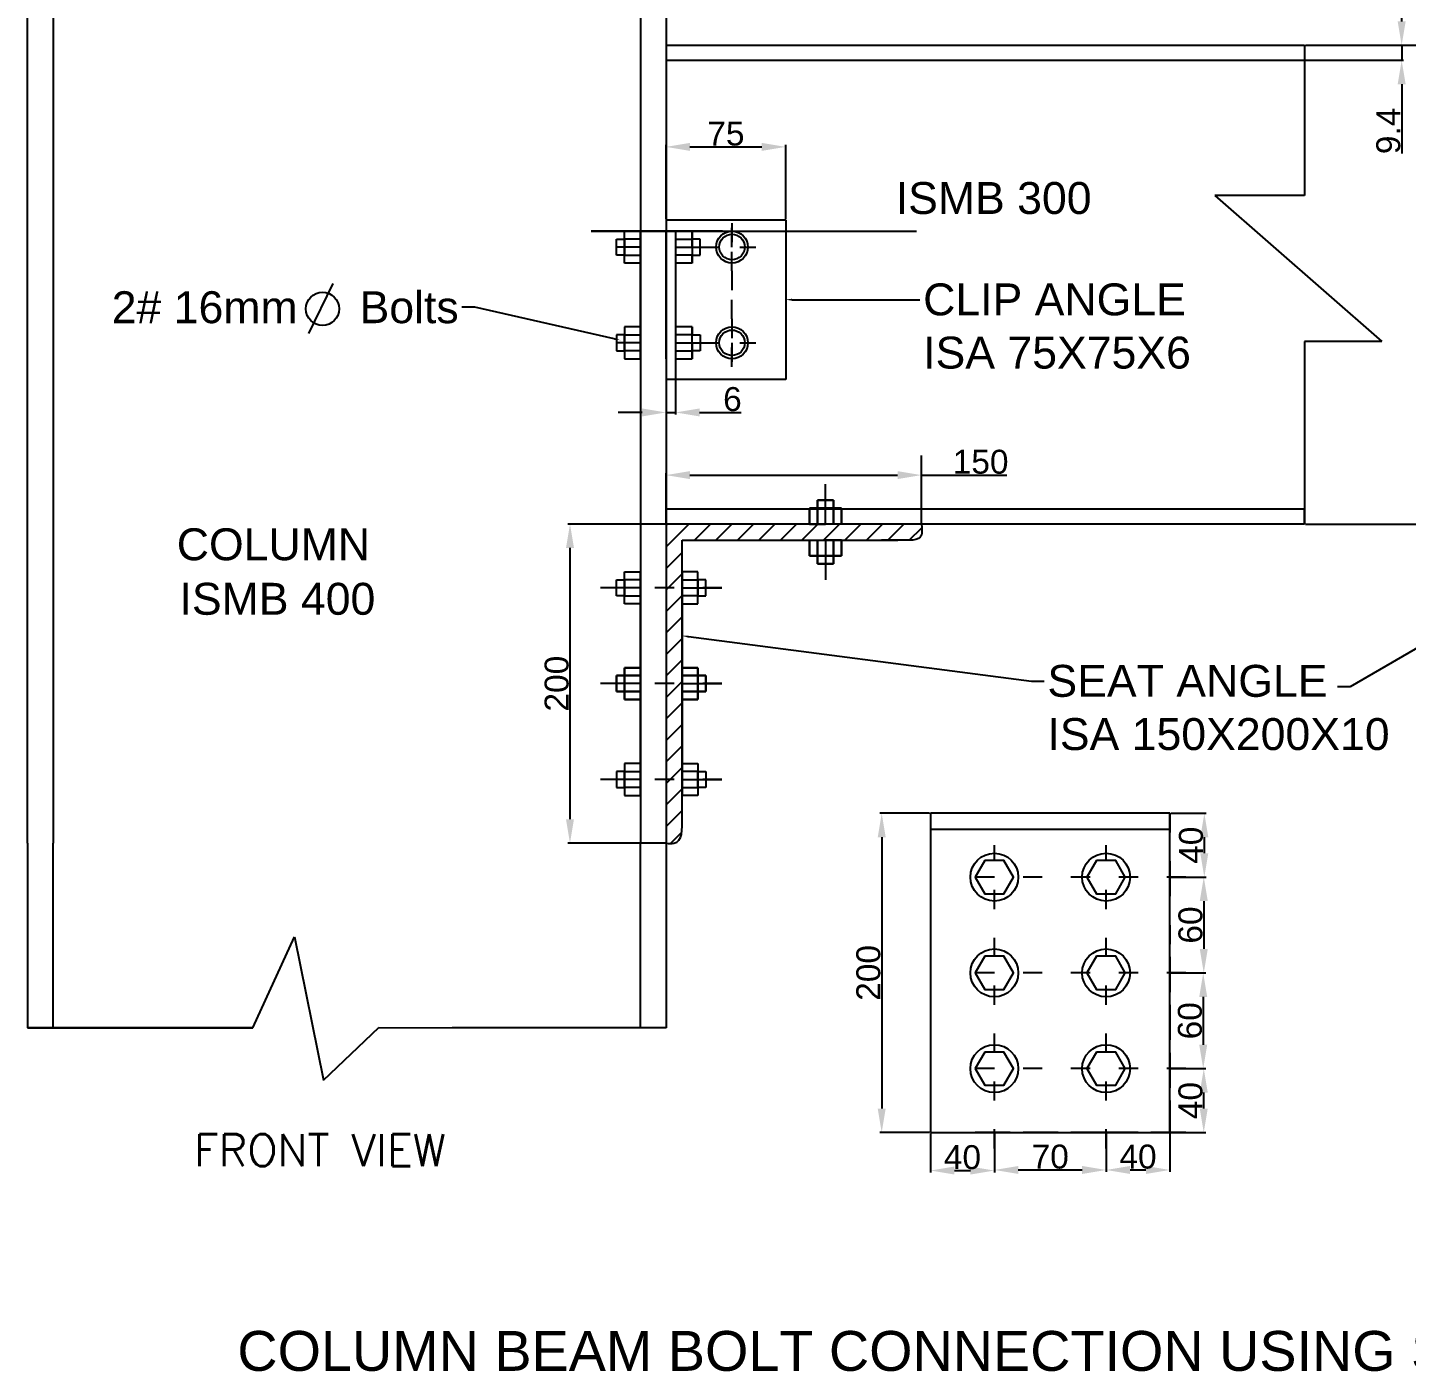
# Model space of a CAD drawing. Header units: inches. Extents: x 1072 to 2414, y 362 to 1695.
# Drawn here: x 1102 to 1966, y 362 to 1204 of the extents above; entities that cross this region are included whole.
import ezdxf
from ezdxf import colors
from ezdxf.entities.mleader import LeaderData, LeaderLine
from ezdxf.math import Vec2, Vec3

# ---------------------------------------------------------------- set-up
doc = ezdxf.new("R2010")
doc.units = ezdxf.units.IN
doc.header["$MEASUREMENT"] = 0
doc.linetypes.add('ACAD_ISO03W100', pattern=[30, 12, -18])
doc.styles.add('romans', font='romans.shx')
doc.styles.get("Standard").update_dxf_attribs({"font": 'arial.ttf'})
doc.dimstyles.new('ISO-25', dxfattribs={"dimtxt": 15, "dimasz": 15, "dimexe": 1.25, "dimexo": 0.625, "dimtad": 1, "dimdec": 4, "dimtxsty": 'Standard', "dimcen": 2.5, "dimadec": 0, "dimazin": 0, "dimtfac": 1, "dimtdec": 4, "dimtmove": 0, "dimatfit": 3, "dimfxl": 1, "dimarcsym": 0})

# ---------------------------------------------------------------- blocks, each defined once
blk = doc.blocks.new('*U39')
blk.add_lwpolyline([(-6, 10.39), (-12, 0), (-6, -10.39), (6, -10.39), (12, 0), (6, 10.39)], close=True)
blk.add_circle((0, 0), 15)
blk = doc.blocks.new('*U40')
at = {"color": 0, "linetype": 'ByBlock', "lineweight": -2, "transparency": 16777216}
for p in [(0, 120), (70, 120), (0, 60), (70, 60), (0, 0), (70, 0)]:
    blk.add_blockref('*U39', p, dxfattribs=at)
blk = doc.blocks.new('*D46')
at = {"color": 0, "lineweight": -2, "transparency": 16777216}
for p, q in [((1903.06, 1193.1), (2014.24, 1193.1)), ((2012.99, 1178.1), (2012.99, 908.1)), ((1903.06, 893.1), (2014.24, 893.1))]:
    blk.add_line(p, q, dxfattribs=at)
at = {"color": 0, "transparency": 16777216}
for points in [[(2010.49, 1178.1), (2015.49, 1178.1), (2012.99, 1193.1)], [(2010.49, 908.1), (2015.49, 908.1), (2012.99, 893.1)]]:
    blk.add_solid(points, dxfattribs=at)
at = {"layer": 'Defpoints', "color": 0, "transparency": 16777216}
for p in [(1902.44, 1193.1), (1902.44, 893.1), (2012.99, 893.1)]:
    blk.add_point(p, dxfattribs=at)
at = {"color": 0, "transparency": 16777216, "insert": (2004.7, 1043.1), "char_height": 15, "attachment_point": 5, "rotation": 90}
blk.add_mtext('300', dxfattribs=at)
blk = doc.blocks.new('*D47')
at = {"color": 0, "lineweight": -2, "transparency": 16777216}
for p, q in [((1963.3, 1208.1), (1963.3, 1223.1)), ((1903.06, 1193.1), (1964.55, 1193.1)), ((1963.3, 1193.1), (1963.3, 1183.7)), ((1903.06, 1183.7), (1964.55, 1183.7)), ((1963.3, 1168.7), (1963.3, 1125.2))]:
    blk.add_line(p, q, dxfattribs=at)
at = {"color": 0, "transparency": 16777216}
for points in [[(1960.8, 1208.1), (1965.8, 1208.1), (1963.3, 1193.1)], [(1960.8, 1168.7), (1965.8, 1168.7), (1963.3, 1183.7)]]:
    blk.add_solid(points, dxfattribs=at)
at = {"layer": 'Defpoints', "color": 0, "transparency": 16777216}
for p in [(1902.44, 1193.1), (1902.44, 1183.7), (1963.3, 1183.7)]:
    blk.add_point(p, dxfattribs=at)
at = {"color": 0, "transparency": 16777216, "insert": (1955.01, 1139.45), "char_height": 15, "attachment_point": 5, "rotation": 90}
blk.add_mtext('9.4', dxfattribs=at)
blk = doc.blocks.new('*D48')
at = {"color": 0, "lineweight": -2, "transparency": 16777216}
for p, q in [((1502.44, 1084.32), (1502.44, 1130.68)), ((1517.44, 1129.43), (1562.44, 1129.43)), ((1577.44, 1084.32), (1577.44, 1130.68))]:
    blk.add_line(p, q, dxfattribs=at)
at = {"color": 0, "transparency": 16777216}
for points in [[(1517.44, 1131.93), (1517.44, 1126.93), (1502.44, 1129.43)], [(1562.44, 1131.93), (1562.44, 1126.93), (1577.44, 1129.43)]]:
    blk.add_solid(points, dxfattribs=at)
at = {"layer": 'Defpoints', "color": 0, "transparency": 16777216}
for p in [(1577.44, 1129.43), (1502.44, 1083.7), (1577.44, 1083.7)]:
    blk.add_point(p, dxfattribs=at)
at = {"color": 0, "transparency": 16777216, "insert": (1539.94, 1137.69), "char_height": 15, "attachment_point": 5}
blk.add_mtext('75', dxfattribs=at)
blk = doc.blocks.new('*D49')
at = {"color": 0, "lineweight": -2, "transparency": 16777216}
for p, q in [((1502.44, 893.72), (1502.44, 925.01)), ((1662.44, 924.38), (1662.44, 925.01)), ((1517.44, 923.76), (1647.44, 923.76)), ((1662.44, 923.76), (1715.97, 923.76))]:
    blk.add_line(p, q, dxfattribs=at)
at = {"color": 0, "transparency": 16777216}
for points in [[(1517.44, 926.26), (1517.44, 921.26), (1502.44, 923.76)], [(1647.44, 926.26), (1647.44, 921.26), (1662.44, 923.76)]]:
    blk.add_solid(points, dxfattribs=at)
at = {"layer": 'Defpoints', "color": 0, "transparency": 16777216}
for p in [(1502.44, 923.76), (1662.44, 923.76), (1502.44, 893.1)]:
    blk.add_point(p, dxfattribs=at)
at = {"color": 0, "transparency": 16777216, "insert": (1699.51, 932.04), "char_height": 15, "attachment_point": 5}
blk.add_mtext('150', dxfattribs=at)
blk = doc.blocks.new('*D50')
at = {"color": 0, "lineweight": -2, "transparency": 16777216}
for p, q in [((1501.81, 893.1), (1441, 893.1)), ((1442.25, 878.1), (1442.25, 708.1)), ((1501.81, 693.1), (1441, 693.1))]:
    blk.add_line(p, q, dxfattribs=at)
at = {"color": 0, "transparency": 16777216}
for points in [[(1439.75, 878.1), (1444.75, 878.1), (1442.25, 893.1)], [(1439.75, 708.1), (1444.75, 708.1), (1442.25, 693.1)]]:
    blk.add_solid(points, dxfattribs=at)
at = {"layer": 'Defpoints', "color": 0, "transparency": 16777216}
for p in [(1502.44, 893.1), (1442.25, 693.1), (1502.44, 693.1)]:
    blk.add_point(p, dxfattribs=at)
at = {"color": 0, "transparency": 16777216, "insert": (1433.96, 793.1), "char_height": 15, "attachment_point": 5, "rotation": 90}
blk.add_mtext('200', dxfattribs=at)
blk = doc.blocks.new('*D51')
at = {"color": 0, "lineweight": -2, "transparency": 16777216}
for p, q in [((1667.5, 711.83), (1636.29, 711.83)), ((1637.54, 696.83), (1637.54, 526.83)), ((1667.5, 511.83), (1636.29, 511.83))]:
    blk.add_line(p, q, dxfattribs=at)
at = {"color": 0, "transparency": 16777216}
for points in [[(1635.04, 696.83), (1640.04, 696.83), (1637.54, 711.83)], [(1635.04, 526.83), (1640.04, 526.83), (1637.54, 511.83)]]:
    blk.add_solid(points, dxfattribs=at)
at = {"layer": 'Defpoints', "color": 0, "transparency": 16777216}
for p in [(1668.12, 711.83), (1637.54, 511.83), (1668.12, 511.83)]:
    blk.add_point(p, dxfattribs=at)
at = {"color": 0, "transparency": 16777216, "insert": (1629.25, 611.83), "char_height": 15, "attachment_point": 5, "rotation": 90}
blk.add_mtext('200', dxfattribs=at)
blk = doc.blocks.new('*D52')
at = {"color": 0, "lineweight": -2, "transparency": 16777216}
for p, q in [((1668.12, 511.21), (1668.12, 486.74)), ((1708.12, 511.21), (1708.12, 486.74)), ((1683.12, 487.99), (1693.12, 487.99))]:
    blk.add_line(p, q, dxfattribs=at)
at = {"color": 0, "transparency": 16777216}
for points in [[(1683.12, 490.49), (1683.12, 485.49), (1668.12, 487.99)], [(1693.12, 490.49), (1693.12, 485.49), (1708.12, 487.99)]]:
    blk.add_solid(points, dxfattribs=at)
at = {"layer": 'Defpoints', "color": 0, "transparency": 16777216}
for p in [(1668.12, 511.83), (1708.12, 511.83), (1708.12, 487.99)]:
    blk.add_point(p, dxfattribs=at)
at = {"color": 0, "transparency": 16777216, "insert": (1688.12, 496.28), "char_height": 15, "attachment_point": 5}
blk.add_mtext('40', dxfattribs=at)
blk = doc.blocks.new('*D53')
at = {"color": 0, "lineweight": -2, "transparency": 16777216}
for p, q in [((1708.12, 511.21), (1708.12, 487.09)), ((1778.12, 511.21), (1778.12, 487.09)), ((1723.12, 488.34), (1763.12, 488.34))]:
    blk.add_line(p, q, dxfattribs=at)
at = {"color": 0, "transparency": 16777216}
for points in [[(1723.12, 490.84), (1723.12, 485.84), (1708.12, 488.34)], [(1763.12, 490.84), (1763.12, 485.84), (1778.12, 488.34)]]:
    blk.add_solid(points, dxfattribs=at)
at = {"layer": 'Defpoints', "color": 0, "transparency": 16777216}
for p in [(1708.12, 511.83), (1778.12, 511.83), (1778.12, 488.34)]:
    blk.add_point(p, dxfattribs=at)
at = {"color": 0, "transparency": 16777216, "insert": (1743.12, 496.62), "char_height": 15, "attachment_point": 5}
blk.add_mtext('70', dxfattribs=at)
blk = doc.blocks.new('*D54')
at = {"color": 0, "lineweight": -2, "transparency": 16777216}
for p, q in [((1778.12, 511.21), (1778.12, 487.09)), ((1818.12, 511.21), (1818.12, 487.09)), ((1793.12, 488.34), (1803.12, 488.34))]:
    blk.add_line(p, q, dxfattribs=at)
at = {"color": 0, "transparency": 16777216}
for points in [[(1793.12, 490.84), (1793.12, 485.84), (1778.12, 488.34)], [(1803.12, 490.84), (1803.12, 485.84), (1818.12, 488.34)]]:
    blk.add_solid(points, dxfattribs=at)
at = {"layer": 'Defpoints', "color": 0, "transparency": 16777216}
for p in [(1778.12, 511.83), (1818.12, 511.83), (1818.12, 488.34)]:
    blk.add_point(p, dxfattribs=at)
at = {"color": 0, "transparency": 16777216, "insert": (1798.12, 496.62), "char_height": 15, "attachment_point": 5}
blk.add_mtext('40', dxfattribs=at)
blk = doc.blocks.new('*D55')
at = {"color": 0, "lineweight": -2, "transparency": 16777216}
for p, q in [((1818.75, 711.83), (1840.91, 711.83)), ((1839.66, 696.83), (1839.66, 686.83)), ((1818.75, 671.83), (1840.91, 671.83))]:
    blk.add_line(p, q, dxfattribs=at)
at = {"color": 0, "transparency": 16777216}
for points in [[(1837.16, 696.83), (1842.16, 696.83), (1839.66, 711.83)], [(1837.16, 686.83), (1842.16, 686.83), (1839.66, 671.83)]]:
    blk.add_solid(points, dxfattribs=at)
at = {"layer": 'Defpoints', "color": 0, "transparency": 16777216}
for p in [(1818.12, 711.83), (1818.12, 671.83), (1839.66, 671.83)]:
    blk.add_point(p, dxfattribs=at)
at = {"color": 0, "transparency": 16777216, "insert": (1831.37, 691.83), "char_height": 15, "attachment_point": 5, "rotation": 90}
blk.add_mtext('40', dxfattribs=at)
blk = doc.blocks.new('*D56')
at = {"color": 0, "lineweight": -2, "transparency": 16777216}
for p, q in [((1818.75, 671.83), (1840.57, 671.83)), ((1839.32, 656.83), (1839.32, 626.83)), ((1818.75, 611.83), (1840.57, 611.83))]:
    blk.add_line(p, q, dxfattribs=at)
at = {"color": 0, "transparency": 16777216}
for points in [[(1836.82, 656.83), (1841.82, 656.83), (1839.32, 671.83)], [(1836.82, 626.83), (1841.82, 626.83), (1839.32, 611.83)]]:
    blk.add_solid(points, dxfattribs=at)
at = {"layer": 'Defpoints', "color": 0, "transparency": 16777216}
for p in [(1818.12, 671.83), (1818.12, 611.83), (1839.32, 611.83)]:
    blk.add_point(p, dxfattribs=at)
at = {"color": 0, "transparency": 16777216, "insert": (1831.03, 641.83), "char_height": 15, "attachment_point": 5, "rotation": 90}
blk.add_mtext('60', dxfattribs=at)
blk = doc.blocks.new('*D57')
at = {"color": 0, "lineweight": -2, "transparency": 16777216}
for p, q in [((1818.75, 611.83), (1840.22, 611.83)), ((1838.97, 596.83), (1838.97, 566.83)), ((1818.75, 551.83), (1840.22, 551.83))]:
    blk.add_line(p, q, dxfattribs=at)
at = {"color": 0, "transparency": 16777216}
for points in [[(1836.47, 596.83), (1841.47, 596.83), (1838.97, 611.83)], [(1836.47, 566.83), (1841.47, 566.83), (1838.97, 551.83)]]:
    blk.add_solid(points, dxfattribs=at)
at = {"layer": 'Defpoints', "color": 0, "transparency": 16777216}
for p in [(1818.12, 611.83), (1818.12, 551.83), (1838.97, 551.83)]:
    blk.add_point(p, dxfattribs=at)
at = {"color": 0, "transparency": 16777216, "insert": (1830.69, 581.83), "char_height": 15, "attachment_point": 5, "rotation": 90}
blk.add_mtext('60', dxfattribs=at)
blk = doc.blocks.new('*D41')
at = {"color": 0, "lineweight": -2, "transparency": 16777216}
for p, q in [((1818.75, 551.83), (1840.57, 551.83)), ((1839.32, 526.83), (1839.32, 536.83)), ((1818.75, 511.83), (1840.57, 511.83))]:
    blk.add_line(p, q, dxfattribs=at)
at = {"color": 0, "transparency": 16777216}
for points in [[(1836.82, 536.83), (1841.82, 536.83), (1839.32, 551.83)], [(1836.82, 526.83), (1841.82, 526.83), (1839.32, 511.83)]]:
    blk.add_solid(points, dxfattribs=at)
at = {"layer": 'Defpoints', "color": 0, "transparency": 16777216}
for p in [(1818.12, 551.83), (1839.32, 551.83), (1818.12, 511.83)]:
    blk.add_point(p, dxfattribs=at)
at = {"color": 0, "transparency": 16777216, "insert": (1831.03, 531.83), "char_height": 15, "attachment_point": 5, "rotation": 90}
blk.add_mtext('40', dxfattribs=at)
blk = doc.blocks.new('*D62')
at = {"color": 0, "lineweight": -2, "transparency": 16777216}
for p, q in [((1502.44, 992.47), (1502.44, 961.77)), ((1508.44, 992.47), (1508.44, 961.77)), ((1487.44, 963.02), (1472.44, 963.02)), ((1502.44, 963.02), (1508.44, 963.02)), ((1523.44, 963.02), (1549.59, 963.02))]:
    blk.add_line(p, q, dxfattribs=at)
at = {"color": 0, "transparency": 16777216}
for points in [[(1487.44, 965.52), (1487.44, 960.52), (1502.44, 963.02)], [(1523.44, 965.52), (1523.44, 960.52), (1508.44, 963.02)]]:
    blk.add_solid(points, dxfattribs=at)
at = {"layer": 'Defpoints', "color": 0, "transparency": 16777216}
for p in [(1502.44, 993.1), (1508.44, 993.1), (1508.44, 963.02)]:
    blk.add_point(p, dxfattribs=at)
at = {"color": 0, "transparency": 16777216, "insert": (1544.01, 971.3), "char_height": 15, "attachment_point": 5}
blk.add_mtext('6', dxfattribs=at)

msp = doc.modelspace()

# ---------------------------------------------------------------- hatches: boundary and pattern name
h = msp.add_hatch()
h.set_pattern_fill('ANSI31', color=256, scale=3)
h.set_pattern_definition([(45, (773.762, 190.515), (-6.73519, 6.73519), [])])
edge = h.paths.add_edge_path()
edge.add_line((1512.43541, 883.09536), (1647.71427, 883.09536))
edge.add_spline(control_points=[(1647.71427, 883.09536), (1654.66475, 883.09536), (1663.58414, 881.51089), (1662.69167, 890.51106), (1662.43541, 893.09536)], knot_values=[0, 0, 0, 0, 17.38268684, 24.384365415, 24.384365415, 24.384365415, 24.384365415], degree=3, periodic=0)
edge.add_line((1662.43541, 893.09536), (1502.43541, 893.09536))
edge.add_line((1502.43541, 893.09536), (1502.43541, 693.09536))
edge.add_spline(control_points=[(1502.43541, 693.09536), (1504.21869, 692.95826), (1512.84528, 692.29508), (1512.69954, 701.30167), (1512.43541, 709.77308)], knot_values=[0, 0, 0, 0, 5, 24.187324651, 24.187324651, 24.187324651, 24.187324651], degree=3, periodic=0)
edge.add_line((1512.43541, 709.77308), (1512.43541, 883.09536))

# ---------------------------------------------------------------- linework, layer by layer
for p, q in [((1102.43541, 693.09536), (1102.43541, 1293.09536)), ((1118.43541, 1293.09536), (1118.43541, 693.09536)), ((1486.43541, 1293.09536), (1486.43541, 693.09536)), ((1502.43541, 1293.09536), (1502.43541, 693.09536)), ((1502.43541, 1293.09536), (1502.43541, 1193.09536)), ((1502.43541, 1193.09536), (1902.43541, 1193.09536)), ((1502.43541, 1193.09536), (1502.43541, 1183.69536)), ((1902.43541, 1193.09536), (1902.43541, 1098.8695)), ((1902.43541, 1193.09536), (1902.43541, 1098.8695)), ((1502.43541, 1183.69536), (1902.43541, 1183.69536)), ((1502.43541, 1183.69536), (1502.43541, 1083.69536)), ((1502.43541, 1183.69536), (1502.43541, 1083.69536)), ((1902.43541, 1098.8695), (1846.15912, 1098.8695)), ((1846.15912, 1098.8695), (1950.96363, 1007.55217)), ((1502.43541, 1083.69536), (1502.43541, 983.69536)), ((1502.43541, 1083.69536), (1577.43541, 1083.69536)), ((1577.43541, 1083.69536), (1577.43541, 983.69536)), ((1537.7512, 1076.66668), (1455.59177, 1076.66668)), ((1455.59177, 1076.66668), (1626.51992, 1076.66668)), ((1471.43541, 1061.66668), (1471.43541, 1071.66668)), ((1471.43541, 1071.66668), (1476.43541, 1071.66668)), ((1476.43541, 1056.66668), (1476.43541, 1076.66668)), ((1476.43541, 1076.66668), (1486.43541, 1076.66668)), ((1486.43541, 1071.66668), (1476.43541, 1071.66668)), ((1476.43541, 1071.66668), (1476.43541, 1061.66668)), ((1486.43541, 996.66668), (1486.43541, 1076.66668)), ((1486.43541, 996.66668), (1486.43541, 1076.66668)), ((1486.43541, 1076.66668), (1486.43541, 996.66668)), ((1486.43541, 1076.66668), (1486.43541, 996.66668)), ((1486.43541, 1076.66668), (1486.43541, 1071.66668)), ((1502.43541, 1076.7967), (1502.43541, 996.53666)), ((1502.43541, 1076.7967), (1502.43541, 996.53666)), ((1502.43541, 996.53666), (1502.43541, 1076.7967)), ((1502.43541, 996.53666), (1502.43541, 1076.7967)), ((1502.43541, 1066.66668), (1502.43541, 1076.7967)), ((1502.43541, 1076.7967), (1512.7512, 1076.7967)), ((1502.43541, 1076.7967), (1502.43541, 983.69536)), ((1502.43541, 1061.66668), (1502.43541, 1071.66668)), ((1508.43541, 1076.7967), (1508.43541, 983.69536)), ((1508.43541, 1071.66668), (1518.7512, 1071.66668)), ((1518.7512, 1066.66668), (1518.7512, 1076.66668)), ((1518.7512, 1076.66668), (1518.7512, 1056.66668)), ((1523.7512, 1071.66668), (1518.7512, 1071.66668)), ((1523.7512, 1061.66668), (1523.7512, 1071.66668)), ((1626.51992, 1076.66668), (1659.26637, 1076.66668)), ((1486.43541, 1066.66668), (1476.43541, 1066.66668)), ((1476.43541, 1066.66668), (1476.43541, 1061.66668)), ((1486.43541, 1061.66668), (1486.43541, 1066.66668)), ((1502.7512, 1066.66668), (1502.43541, 1066.66668)), ((1508.7512, 1066.66668), (1518.7512, 1066.66668)), ((1476.43541, 1061.66668), (1471.43541, 1061.66668)), ((1476.43541, 1061.66668), (1486.43541, 1061.66668)), ((1486.43541, 1056.66668), (1476.43541, 1056.66668)), ((1518.7512, 1061.66668), (1508.43541, 1061.66668)), ((1518.7512, 1056.66668), (1508.43541, 1056.66668)), ((1518.7512, 1056.66668), (1518.7512, 1061.66668)), ((1518.7512, 1061.66668), (1523.7512, 1061.66668)), ((1293.67369, 1043.90724), (1278.45781, 1012.54988)), ((1476.43541, 1011.66668), (1471.43541, 1011.66668)), ((1471.43541, 1011.66668), (1471.43541, 1001.66668)), ((1486.43541, 1016.66668), (1476.43541, 1016.66668)), ((1476.43541, 1016.66668), (1476.43541, 996.66668)), ((1476.43541, 1001.66668), (1476.43541, 1011.66668)), ((1476.43541, 1011.66668), (1486.43541, 1011.66668)), ((1476.43541, 1006.66668), (1476.43541, 1011.66668)), ((1486.43541, 1011.66668), (1486.43541, 1006.66668)), ((1502.43541, 1011.66668), (1502.43541, 1001.66668)), ((1518.7512, 1016.66668), (1508.43541, 1016.66668)), ((1518.7512, 1011.66668), (1508.43541, 1011.66668)), ((1518.7512, 996.66668), (1518.7512, 1016.66668)), ((1518.7512, 1016.66668), (1518.7512, 1011.66668)), ((1518.7512, 1011.66668), (1523.7512, 1011.66668)), ((1523.7512, 1011.66668), (1523.7512, 1001.66668)), ((1486.43541, 1006.66668), (1476.43541, 1006.66668)), ((1502.7512, 1006.66668), (1502.43541, 1006.66668)), ((1502.43541, 1006.66668), (1502.43541, 996.53666)), ((1508.7512, 1006.66668), (1518.7512, 1006.66668)), ((1518.7512, 1006.66668), (1518.7512, 996.66668)), ((1902.43541, 1007.55217), (1902.43541, 893.09536)), ((1950.96363, 1007.55217), (1902.43541, 1007.55217)), ((1902.43541, 1007.55217), (1902.43541, 902.49536)), ((1471.43541, 1001.66668), (1476.43541, 1001.66668)), ((1486.43541, 1001.66668), (1476.43541, 1001.66668)), ((1476.43541, 996.66668), (1486.43541, 996.66668)), ((1486.43541, 996.66668), (1486.43541, 1001.66668)), ((1508.43541, 1001.66668), (1518.7512, 1001.66668)), ((1508.43541, 996.53666), (1518.7512, 996.53666)), ((1523.7512, 1001.66668), (1518.7512, 1001.66668)), ((1577.43541, 983.69536), (1502.43541, 983.69536)), ((1662.43541, 893.09536), (1662.43541, 936.10454)), ((1607.32862, 908.09536), (1597.32862, 908.09536)), ((1597.32862, 908.09536), (1597.32862, 903.09536)), ((1597.32862, 903.09536), (1597.32862, 908.09536)), ((1597.32862, 908.09536), (1607.32862, 908.09536)), ((1607.32862, 903.09536), (1607.32862, 908.09536)), ((1607.32862, 908.09536), (1607.32862, 903.09536)), ((1902.43541, 902.49536), (1502.43541, 902.49536)), ((1612.32862, 903.09536), (1592.32862, 903.09536)), ((1592.32862, 903.09536), (1592.32862, 893.09536)), ((1592.32862, 893.09536), (1592.32862, 903.09536)), ((1592.32862, 903.09536), (1612.32862, 903.09536)), ((1597.32862, 893.09536), (1597.32862, 903.09536)), ((1597.32862, 903.09536), (1607.32862, 903.09536)), ((1607.32862, 903.09536), (1597.32862, 903.09536)), ((1597.32862, 903.09536), (1597.32862, 893.09536)), ((1602.32862, 903.09536), (1597.32862, 903.09536)), ((1602.32862, 893.09536), (1602.32862, 903.09536)), ((1602.32862, 903.09536), (1607.32862, 903.09536)), ((1602.32862, 893.09536), (1602.32862, 903.09536)), ((1607.32862, 903.09536), (1607.32862, 893.09536)), ((1607.32862, 893.09536), (1607.32862, 903.09536)), ((1612.32862, 893.09536), (1612.32862, 903.09536)), ((1612.32862, 903.09536), (1612.32862, 893.09536)), ((1902.43541, 893.09536), (1902.43541, 902.49536)), ((1486.43541, 893.09536), (1486.43541, 863.09536)), ((1902.43541, 893.09536), (1502.43541, 893.09536)), ((1502.43541, 893.09536), (1502.43541, 693.09536)), ((1502.43541, 893.09536), (1502.43541, 693.09536)), ((1662.43541, 893.09536), (1502.43541, 893.09536)), ((1592.32862, 893.09536), (1597.32862, 893.09536)), ((1597.32862, 893.09536), (1602.32862, 893.09536)), ((1607.32862, 893.09536), (1602.32862, 893.09536)), ((1612.32862, 893.09536), (1607.32862, 893.09536)), ((1662.43541, 893.09536), (1652.43541, 893.09536)), ((1512.43541, 709.77308), (1512.43541, 883.09536)), ((1512.43541, 883.09536), (1647.71433, 883.09536)), ((1592.32862, 883.09536), (1592.32862, 873.09536)), ((1592.32862, 873.09536), (1592.32862, 883.09536)), ((1592.32862, 883.09536), (1597.32862, 883.09536)), ((1597.32862, 873.09536), (1597.32862, 883.09536)), ((1597.32862, 883.09536), (1602.32862, 883.09536)), ((1597.32862, 883.09536), (1597.32862, 873.09536)), ((1602.32862, 883.09536), (1602.32862, 873.09536)), ((1607.32862, 883.09536), (1602.32862, 883.09536)), ((1602.32862, 883.09536), (1602.32862, 873.09536)), ((1612.32862, 883.09536), (1607.32862, 883.09536)), ((1607.32862, 883.09536), (1607.32862, 873.09536)), ((1607.32862, 873.09536), (1607.32862, 883.09536)), ((1612.32862, 873.09536), (1612.32862, 883.09536)), ((1612.32862, 883.09536), (1612.32862, 873.09536)), ((1647.71433, 883.09536), (1637.43541, 883.09536)), ((1592.32862, 873.09536), (1612.32862, 873.09536)), ((1612.32862, 873.09536), (1592.32862, 873.09536)), ((1607.32862, 873.09536), (1597.32862, 873.09536)), ((1602.32862, 873.09536), (1597.32862, 873.09536)), ((1597.32862, 873.09536), (1597.32862, 868.09536)), ((1597.32862, 873.09536), (1607.32862, 873.09536)), ((1597.32862, 868.09536), (1597.32862, 873.09536)), ((1602.32862, 873.09536), (1607.32862, 873.09536)), ((1607.32862, 868.09536), (1607.32862, 873.09536)), ((1607.32862, 873.09536), (1607.32862, 868.09536)), ((1597.32862, 868.09536), (1607.32862, 868.09536)), ((1607.32862, 868.09536), (1597.32862, 868.09536)), ((1471.43541, 848.09536), (1471.43541, 858.09536)), ((1471.43541, 858.09536), (1476.43541, 858.09536)), ((1476.43541, 843.09536), (1476.43541, 863.09536)), ((1476.43541, 863.09536), (1486.43541, 863.09536)), ((1486.43541, 858.09536), (1476.43541, 858.09536)), ((1476.43541, 858.09536), (1476.43541, 848.09536)), ((1486.43541, 783.09536), (1486.43541, 863.09536)), ((1486.43541, 783.09536), (1486.43541, 863.09536)), ((1486.43541, 863.09536), (1486.43541, 783.09536)), ((1486.43541, 863.09536), (1486.43541, 783.09536)), ((1486.43541, 863.09536), (1486.43541, 858.09536)), ((1512.43541, 863.09536), (1512.43541, 783.09536)), ((1512.43541, 863.09536), (1512.43541, 783.09536)), ((1522.43541, 863.09536), (1512.43541, 863.09536)), ((1512.43541, 863.09536), (1512.43541, 858.09536)), ((1512.43541, 783.09536), (1512.43541, 863.09536)), ((1512.43541, 783.09536), (1512.43541, 863.09536)), ((1512.43541, 858.09536), (1522.43541, 858.09536)), ((1522.43541, 843.09536), (1522.43541, 863.09536)), ((1522.43541, 858.09536), (1522.43541, 848.09536)), ((1527.43541, 858.09536), (1522.43541, 858.09536)), ((1527.43541, 848.09536), (1527.43541, 858.09536)), ((1476.43541, 848.09536), (1471.43541, 848.09536)), ((1486.43541, 853.09536), (1476.43541, 853.09536)), ((1476.43541, 853.09536), (1476.43541, 848.09536)), ((1476.43541, 848.09536), (1486.43541, 848.09536)), ((1486.43541, 848.09536), (1486.43541, 853.09536)), ((1512.43541, 848.09536), (1512.43541, 853.09536)), ((1512.43541, 853.09536), (1522.43541, 853.09536)), ((1522.43541, 848.09536), (1512.43541, 848.09536)), ((1522.43541, 853.09536), (1522.43541, 848.09536)), ((1522.43541, 848.09536), (1527.43541, 848.09536)), ((1486.43541, 843.09536), (1476.43541, 843.09536)), ((1512.43541, 843.09536), (1522.43541, 843.09536)), ((1476.43541, 798.09536), (1471.43541, 798.09536)), ((1471.43541, 798.09536), (1471.43541, 788.09536)), ((1471.43541, 788.09536), (1471.43541, 798.09536)), ((1471.43541, 798.09536), (1476.43541, 798.09536)), ((1486.43541, 803.09536), (1476.43541, 803.09536)), ((1476.43541, 803.09536), (1476.43541, 783.09536)), ((1476.43541, 783.09536), (1476.43541, 803.09536)), ((1476.43541, 803.09536), (1486.43541, 803.09536)), ((1476.43541, 788.09536), (1476.43541, 798.09536)), ((1476.43541, 798.09536), (1486.43541, 798.09536)), ((1476.43541, 793.09536), (1476.43541, 798.09536)), ((1486.43541, 798.09536), (1476.43541, 798.09536)), ((1476.43541, 798.09536), (1476.43541, 788.09536)), ((1486.43541, 723.09536), (1486.43541, 803.09536)), ((1486.43541, 723.09536), (1486.43541, 803.09536)), ((1486.43541, 803.09536), (1486.43541, 723.09536)), ((1486.43541, 803.09536), (1486.43541, 723.09536)), ((1486.43541, 803.09536), (1486.43541, 798.09536)), ((1486.43541, 798.09536), (1486.43541, 793.09536)), ((1512.43541, 803.09536), (1522.43541, 803.09536)), ((1512.43541, 803.09536), (1512.43541, 723.09536)), ((1512.43541, 803.09536), (1512.43541, 723.09536)), ((1522.43541, 803.09536), (1512.43541, 803.09536)), ((1512.43541, 803.09536), (1512.43541, 798.09536)), ((1512.43541, 723.09536), (1512.43541, 803.09536)), ((1512.43541, 723.09536), (1512.43541, 803.09536)), ((1522.43541, 798.09536), (1512.43541, 798.09536)), ((1512.43541, 798.09536), (1512.43541, 793.09536)), ((1512.43541, 798.09536), (1522.43541, 798.09536)), ((1522.43541, 803.09536), (1522.43541, 783.09536)), ((1522.43541, 783.09536), (1522.43541, 803.09536)), ((1522.43541, 788.09536), (1522.43541, 798.09536)), ((1522.43541, 793.09536), (1522.43541, 798.09536)), ((1522.43541, 798.09536), (1527.43541, 798.09536)), ((1522.43541, 798.09536), (1522.43541, 788.09536)), ((1527.43541, 798.09536), (1522.43541, 798.09536)), ((1527.43541, 798.09536), (1527.43541, 788.09536)), ((1527.43541, 788.09536), (1527.43541, 798.09536)), ((1471.43541, 788.09536), (1476.43541, 788.09536)), ((1476.43541, 788.09536), (1471.43541, 788.09536)), ((1486.43541, 793.09536), (1476.43541, 793.09536)), ((1486.43541, 793.09536), (1476.43541, 793.09536)), ((1476.43541, 793.09536), (1476.43541, 788.09536)), ((1486.43541, 788.09536), (1476.43541, 788.09536)), ((1476.43541, 788.09536), (1486.43541, 788.09536)), ((1486.43541, 788.09536), (1486.43541, 793.09536)), ((1486.43541, 783.09536), (1486.43541, 788.09536)), ((1512.43541, 793.09536), (1522.43541, 793.09536)), ((1512.43541, 788.09536), (1512.43541, 793.09536)), ((1512.43541, 793.09536), (1522.43541, 793.09536)), ((1512.43541, 783.09536), (1512.43541, 788.09536)), ((1512.43541, 788.09536), (1522.43541, 788.09536)), ((1522.43541, 788.09536), (1512.43541, 788.09536)), ((1522.43541, 793.09536), (1522.43541, 788.09536)), ((1527.43541, 788.09536), (1522.43541, 788.09536)), ((1522.43541, 788.09536), (1527.43541, 788.09536)), ((1476.43541, 783.09536), (1486.43541, 783.09536)), ((1486.43541, 783.09536), (1476.43541, 783.09536)), ((1522.43541, 783.09536), (1512.43541, 783.09536)), ((1512.43541, 783.09536), (1522.43541, 783.09536)), ((1486.43541, 743.09536), (1476.43541, 743.09536)), ((1476.43541, 743.09536), (1476.43541, 723.09536)), ((1512.43541, 743.09536), (1522.43541, 743.09536)), ((1522.43541, 743.09536), (1522.43541, 723.09536)), ((1476.43541, 738.09536), (1471.43541, 738.09536)), ((1471.43541, 738.09536), (1471.43541, 728.09536)), ((1476.43541, 728.09536), (1476.43541, 738.09536)), ((1476.43541, 738.09536), (1486.43541, 738.09536)), ((1476.43541, 733.09536), (1476.43541, 738.09536)), ((1486.43541, 738.09536), (1486.43541, 733.09536)), ((1522.43541, 738.09536), (1512.43541, 738.09536)), ((1512.43541, 738.09536), (1512.43541, 733.09536)), ((1522.43541, 728.09536), (1522.43541, 738.09536)), ((1522.43541, 733.09536), (1522.43541, 738.09536)), ((1522.43541, 738.09536), (1527.43541, 738.09536)), ((1527.43541, 738.09536), (1527.43541, 728.09536)), ((1471.43541, 728.09536), (1476.43541, 728.09536)), ((1486.43541, 733.09536), (1476.43541, 733.09536)), ((1486.43541, 728.09536), (1476.43541, 728.09536)), ((1486.43541, 723.09536), (1486.43541, 728.09536)), ((1512.43541, 733.09536), (1522.43541, 733.09536)), ((1512.43541, 723.09536), (1512.43541, 728.09536)), ((1512.43541, 728.09536), (1522.43541, 728.09536)), ((1527.43541, 728.09536), (1522.43541, 728.09536)), ((1476.43541, 723.09536), (1486.43541, 723.09536)), ((1522.43541, 723.09536), (1512.43541, 723.09536)), ((1668.12395, 711.83318), (1668.12395, 511.83318)), ((1818.12395, 711.83318), (1668.12395, 711.83318)), ((1668.12395, 711.83318), (1668.12395, 701.83318)), ((1818.12395, 511.83318), (1818.12395, 711.83318)), ((1818.12395, 701.83318), (1818.12395, 711.83318)), ((1668.12395, 701.83318), (1818.12395, 701.83318)), ((1102.43541, 693.09536), (1102.43541, 577.40675)), ((1118.43541, 577.40675), (1118.43541, 693.09536)), ((1486.43541, 577.40675), (1486.43541, 693.09536)), ((1502.43541, 693.09536), (1502.43541, 577.40675)), ((1243.57175, 577.40675), (1269.66085, 634.49421)), ((1269.66085, 634.49421), (1287.82707, 544.52579)), ((1243.57175, 577.40675), (1102.43541, 577.40675)), ((1102.43541, 577.40675), (1118.43541, 577.40675)), ((1102.43541, 577.40675), (1118.43541, 577.40675)), ((1118.43541, 577.40675), (1243.57175, 577.40675)), ((1287.82707, 544.52579), (1322.57987, 577.67205)), ((1322.57987, 577.67205), (1502.43541, 577.40675)), ((1502.43541, 577.40675), (1368.52928, 577.40675)), ((1502.43541, 577.40675), (1486.43541, 577.40675)), ((1668.12395, 511.83318), (1818.12395, 511.83318))]:
    msp.add_line(p, q)
at = {"linetype": 'ACAD_ISO03W100'}
for p, q in [((1543.7512, 991.66668), (1543.7512, 1081.66668)), ((1543.7512, 1066.66668), (1543.7512, 1081.66668)), ((1543.7512, 1081.66668), (1543.7512, 991.66668)), ((1476.43541, 1066.66668), (1471.43541, 1066.66668)), ((1518.7512, 1066.66668), (1558.7512, 1066.66668)), ((1523.7512, 1066.66668), (1543.7512, 1066.66668)), ((1476.43541, 1006.66668), (1471.43541, 1006.66668)), ((1518.7512, 1006.66668), (1558.7512, 1006.66668)), ((1523.7512, 1006.66668), (1543.7512, 1006.66668)), ((1543.7512, 1006.66668), (1543.7512, 991.66668)), ((1602.32862, 908.09536), (1602.32862, 918.09536)), ((1602.32862, 903.09536), (1602.32862, 908.09536)), ((1602.32862, 903.09536), (1602.32862, 908.09536)), ((1602.32862, 873.09536), (1602.32862, 868.09536)), ((1602.32862, 873.09536), (1602.32862, 868.09536)), ((1602.32862, 868.09536), (1602.32862, 858.09536)), ((1471.43541, 853.09536), (1461.43541, 853.09536)), ((1476.43541, 853.09536), (1471.43541, 853.09536)), ((1537.43541, 853.09536), (1471.43541, 853.09536)), ((1522.43541, 853.09536), (1527.43541, 853.09536)), ((1527.43541, 853.09536), (1537.43541, 853.09536)), ((1471.43541, 793.09536), (1461.43541, 793.09536)), ((1476.43541, 793.09536), (1471.43541, 793.09536)), ((1476.43541, 793.09536), (1471.43541, 793.09536)), ((1537.43541, 793.09536), (1471.43541, 793.09536)), ((1522.43541, 793.09536), (1527.43541, 793.09536)), ((1522.43541, 793.09536), (1527.43541, 793.09536)), ((1527.43541, 793.09536), (1537.43541, 793.09536)), ((1471.43541, 733.09536), (1461.43541, 733.09536)), ((1476.43541, 733.09536), (1471.43541, 733.09536)), ((1537.43541, 733.09536), (1471.43541, 733.09536)), ((1522.43541, 733.09536), (1527.43541, 733.09536)), ((1527.43541, 733.09536), (1537.43541, 733.09536)), ((1818.12395, 711.83318), (1818.12395, 671.83318)), ((1708.12395, 501.83318), (1708.12395, 691.83318)), ((1778.12395, 501.83318), (1778.12395, 691.83318)), ((1828.12395, 671.83318), (1678.12395, 671.83318)), ((1818.12395, 671.83318), (1828.12395, 671.83318)), ((1818.12395, 671.83318), (1818.12395, 611.83318)), ((1818.12395, 671.83318), (1818.12395, 611.83318)), ((1818.12395, 671.83318), (1818.12395, 611.83318)), ((1818.12395, 611.83318), (1818.12395, 621.83318)), ((1818.12395, 621.83318), (1818.12395, 561.83318)), ((1828.12395, 611.83318), (1678.12395, 611.83318)), ((1818.12395, 611.83318), (1828.12395, 611.83318)), ((1818.12395, 611.83318), (1818.12395, 551.83318)), ((1818.12395, 561.83318), (1818.12395, 521.83318)), ((1828.12395, 551.83318), (1678.12395, 551.83318)), ((1818.12395, 551.83318), (1828.12395, 551.83318)), ((1818.12395, 551.83318), (1818.12395, 511.83318)), ((1828.12395, 511.83318), (1678.12395, 511.83318)), ((1778.12395, 511.83318), (1708.12395, 511.83318)), ((1708.12395, 511.83318), (1708.12395, 501.83318)), ((1818.12395, 511.83318), (1778.12395, 511.83318)), ((1778.12395, 511.83318), (1778.12395, 501.83318)), ((1818.12395, 511.83318), (1828.12395, 511.83318))]:
    msp.add_line(p, q, dxfattribs=at)
for centre, radius in [((1543.7512, 1066.66668), 10), ((1543.7512, 1066.66668), 8), ((1287.23832, 1027.91039), 10.39366), ((1543.7512, 1006.66668), 10), ((1543.7512, 1006.66668), 8)]:
    msp.add_circle(centre, radius)
for points, knots in [([(1662.43541, 893.09536), (1662.69167, 890.51106), (1663.58414, 881.51089), (1654.66475, 883.09536), (1647.71427, 883.09536)], [0, 0, 0, 0, 7.001678575, 24.384365415, 24.384365415, 24.384365415, 24.384365415]), ([(1502.43541, 693.09536), (1504.21869, 692.95826), (1512.84528, 692.29508), (1512.69954, 701.30167), (1512.43541, 709.77308)], [0, 0, 0, 0, 5, 24.187324651, 24.187324651, 24.187324651, 24.187324651])]:
    msp.add_open_spline(points, degree=3, knots=knots)

# ---------------------------------------------------------------- block references
msp.add_blockref('*U40', (1708.12395, 551.83318))

# ---------------------------------------------------------------- texts
at = {"attachment_point": 1}
for s, width, heights, insert, char_height in [('ISMB 300', 172.2387341, [53.03509], (1646.34545, 1107.39943), 20), ('COLUMN', 72.7528867, [0], (1195.91941, 890.41041), 20), ('ISMB 400', 122.8741973, [50.08983], (1197.63561, 856.25994), 20), ('COLUMN BEAM BOLT CONNECTION USING SEAT ANGLE', 1142.6825471, [0], (1233.86139, 387.45778), 25)]:
    msp.add_mtext_dynamic_manual_height_columns(s, width=width, gutter_width=12.5, heights=heights, dxfattribs=dict(at, insert=insert, char_height=char_height))
at = {"insert": (1206.70094, 510.78883), "char_height": 20, "attachment_point": 1, "style": 'romans'}
msp.add_mtext_dynamic_manual_height_columns('FRONT VIEW ', width=274.0610087, gutter_width=12.5, heights=[0], dxfattribs=at)

# ---------------------------------------------------------------- dimensions: what is measured, and where the dimension line sits
dim = msp.add_linear_dim(base=(1963.29733, 1183.69536), p1=(1902.43541, 1193.09536), p2=(1902.43541, 1183.69536), angle=90, text='9.4', dimstyle='ISO-25')
dim.commit()
dim.dimension.update_dxf_attribs({"geometry": '*D47', "text_midpoint": (1955.01374, 1139.44655)})
for base, p1, p2, picture, middle in [((2012.98839, 893.09536), (1902.43541, 1193.09536), (1902.43541, 893.09536), '*D46', (2004.69968, 1043.09536)), ((1442.24711, 693.09536), (1502.43541, 893.09536), (1502.43541, 693.09536), '*D50', (1433.96351, 793.09536)), ((1637.53602, 511.83318), (1668.12395, 711.83318), (1668.12395, 511.83318), '*D51', (1629.25242, 611.83318)), ((1839.65711, 671.83318), (1818.12395, 711.83318), (1818.12395, 671.83318), '*D55', (1831.37351, 691.83318)), ((1839.31568, 611.83318), (1818.12395, 671.83318), (1818.12395, 611.83318), '*D56', (1831.03209, 641.83318)), ((1838.97426, 551.83318), (1818.12395, 611.83318), (1818.12395, 551.83318), '*D57', (1830.69067, 581.83318)), ((1839.31568, 551.83318), (1818.12395, 511.83318), (1818.12395, 551.83318), '*D41', (1831.03209, 531.83318))]:
    dim = msp.add_linear_dim(base=base, p1=p1, p2=p2, angle=90, dimstyle='ISO-25')
    dim.commit()
    dim.dimension.update_dxf_attribs({"geometry": picture, "text_midpoint": middle})
for base, p1, p2, picture, middle in [((1577.43541, 1129.4334), (1502.43541, 1083.69536), (1577.43541, 1083.69536), '*D48', (1539.93541, 1137.6863)), ((1508.43541, 963.01901), (1502.43541, 993.09536), (1508.43541, 993.09536), '*D62', (1544.01266, 971.3026)), ((1708.12395, 487.99473), (1668.12395, 511.83318), (1708.12395, 511.83318), '*D52', (1688.12395, 496.27833)), ((1778.12395, 488.33597), (1708.12395, 511.83318), (1778.12395, 511.83318), '*D53', (1743.12395, 496.61956)), ((1818.12395, 488.33597), (1778.12395, 511.83318), (1818.12395, 511.83318), '*D54', (1798.12395, 496.61956))]:
    dim = msp.add_linear_dim(base=base, p1=p1, p2=p2, dimstyle='ISO-25')
    dim.commit()
    dim.dimension.update_dxf_attribs({"geometry": picture, "text_midpoint": middle})
dim = msp.add_linear_dim(base=(1502.43541, 923.75968), p1=(1662.43541, 923.75968), p2=(1502.43541, 893.09536), text='150', dimstyle='ISO-25')
dim.commit()
dim.dimension.update_dxf_attribs({"geometry": '*D49', "text_midpoint": (1699.50652, 923.75968), "dimtype": 160})

# ---------------------------------------------------------------- leaders
ml = msp.add_multileader_mtext('Standard')
ml.set_content('2# 16mm     Bolts  \\P ', color=256)
ml.set_leader_properties()
ml.build(insert=Vec2(0, 0))
ctx = ml.context
ctx.base_point, ctx.char_height, ctx.plane_origin = Vec3(1155.04159, 1028.95698), 20, Vec3(1469.43541, 1066.66668)
ctx.text_align_type = 2
notes = []
notes.append((ctx, [(0, (1, 1, 0), (1382.53954, 1028.95698), (-1, 0), 8, [(0, [(1473.78988, 1008.29827)], 0, [])])]))
ctx.mtext.insert, ctx.mtext.width, ctx.mtext.alignment, ctx.mtext.flow_direction = Vec3(1372.53954, 1038.95698), 261.6339177, 3, 5
ml = msp.add_multileader_mtext('Standard')
ml.set_content('CLIP ANGLE \\PISA 75X75X6', color=256)
ml.set_leader_properties()
ml.build(insert=Vec2(0, 0))
ctx = ml.context
ctx.base_point, ctx.char_height, ctx.plane_origin = Vec3(1661.52045, 1033.69536), 20, Vec3(1577.43541, 1033.69536)
notes.append((ctx, [(0, (1, 1, 0), (1653.52045, 1033.69536), (1, 0), 8, [(0, [(1577.43541, 1033.69536)], 0, [])])]))
ctx.mtext.insert, ctx.mtext.flow_direction = Vec3(1663.52045, 1043.86589), 5
ml = msp.add_multileader_mtext('Standard')
ml.set_content('', color=256)
ml.set_leader_properties()
ml.build(insert=Vec2(0, 0))
ctx = ml.context
ctx.base_point, ctx.plane_origin = Vec3(1919.0518, 791.11533), Vec3(2163.92095, 926.43464)
ctx.text_align_type = 2
notes.append((ctx, [(0, (1, 1, 0), (1931.0518, 791.11533), (-1, 0), 8, [(0, [(2163.92095, 926.43464)], 0, [])])]))
ctx.mtext.insert, ctx.mtext.alignment, ctx.mtext.flow_direction = Vec3(1921.0518, 793.11533), 3, 5
ml = msp.add_multileader_mtext('Standard')
ml.set_content('SEAT ANGLE\\PISA 150X200X10', color=256)
ml.set_leader_properties()
ml.build(insert=Vec2(0, 0))
ctx = ml.context
ctx.base_point, ctx.char_height, ctx.plane_origin = Vec3(1739.38094, 794.659), 20, Vec3(1512.43541, 823.09536)
notes.append((ctx, [(0, (1, 1, 0), (1731.38094, 794.659), (1, 0), 8, [(0, [(1512.43541, 823.09536)], 0, [])])]))
ctx.mtext.insert, ctx.mtext.flow_direction = Vec3(1741.38094, 804.82953), 5
for ctx, leaders in notes:
    for number, flags, end, landing, length, lines in leaders:
        leader = LeaderData()
        leader.index, (leader.has_last_leader_line, leader.has_dogleg_vector, leader.attachment_direction) = number, flags
        leader.last_leader_point, leader.dogleg_vector, leader.dogleg_length = Vec3(end), Vec3(landing), length
        for number, points, colour, breaks in lines:
            line = LeaderLine()
            line.index, line.vertices, line.color, line.breaks = number, Vec3.list(points), colors.encode_raw_color(colour), breaks
            leader.lines.append(line)
        ctx.leaders.append(leader)

doc.saveas('drawing.dxf')
